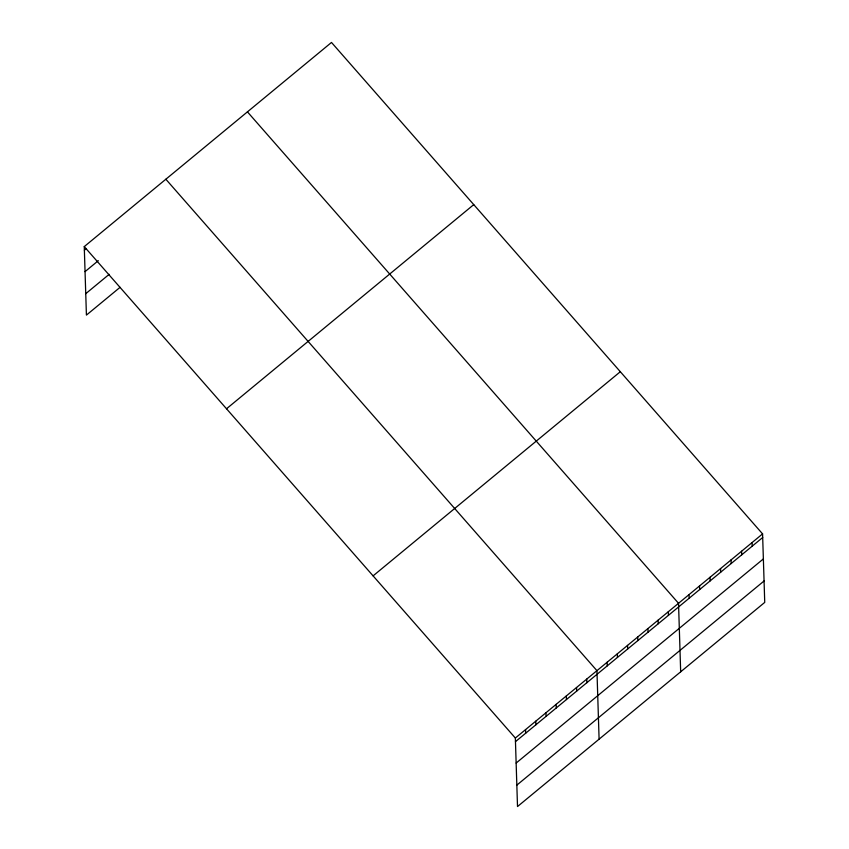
<?xml version="1.0" encoding="UTF-8"?>
<svg xmlns="http://www.w3.org/2000/svg" width="849" height="849" viewBox="0 0 849 849"><rect width="100%" height="100%" fill="white"/><g stroke="black" fill="none" stroke-linecap="round" stroke-linejoin="round"><path stroke-width="1.27" d="M84.263 246.603L331.492 42.45L762.582 533.894L764.737 602.397L517.508 806.55L515.354 738.036L84.263 246.603L86.418 315.106L120.07 287.323M84.38 250.211L86.418 248.524M85.049 271.627L98.304 260.675M85.738 293.69L109.203 274.323M226.524 408.772L473.753 204.63M373.093 575.866L620.322 371.713M515.354 738.036L762.582 533.894M515.47 741.644L762.699 537.502M516.139 763.06L763.368 558.918M516.839 785.134L764.068 580.981M247.43 111.856L678.531 603.299L680.675 671.814M165.852 179.235L596.943 670.668L599.097 739.182M752.076 542.564L752.193 546.172M741.57 551.245L741.686 554.853M731.063 559.916L731.18 563.524M720.557 568.597L720.674 572.205M710.051 577.278L710.157 580.875M699.544 585.948L699.65 589.556M689.038 594.629L689.144 598.237M668.333 611.726L668.439 615.334M658.134 620.141L658.24 623.75M647.936 628.568L648.042 632.176M637.737 636.983L637.843 640.592M627.538 645.41L627.655 649.018M617.34 653.826L617.456 657.434M607.141 662.252L607.258 665.86M586.744 679.094L586.861 682.702M576.545 687.51L576.662 691.118M566.347 695.936L566.463 699.544M556.148 704.352L556.265 707.96M545.949 712.778L546.066 716.386M535.751 721.194L535.868 724.802M525.552 729.62L525.669 733.228"/></g></svg>
